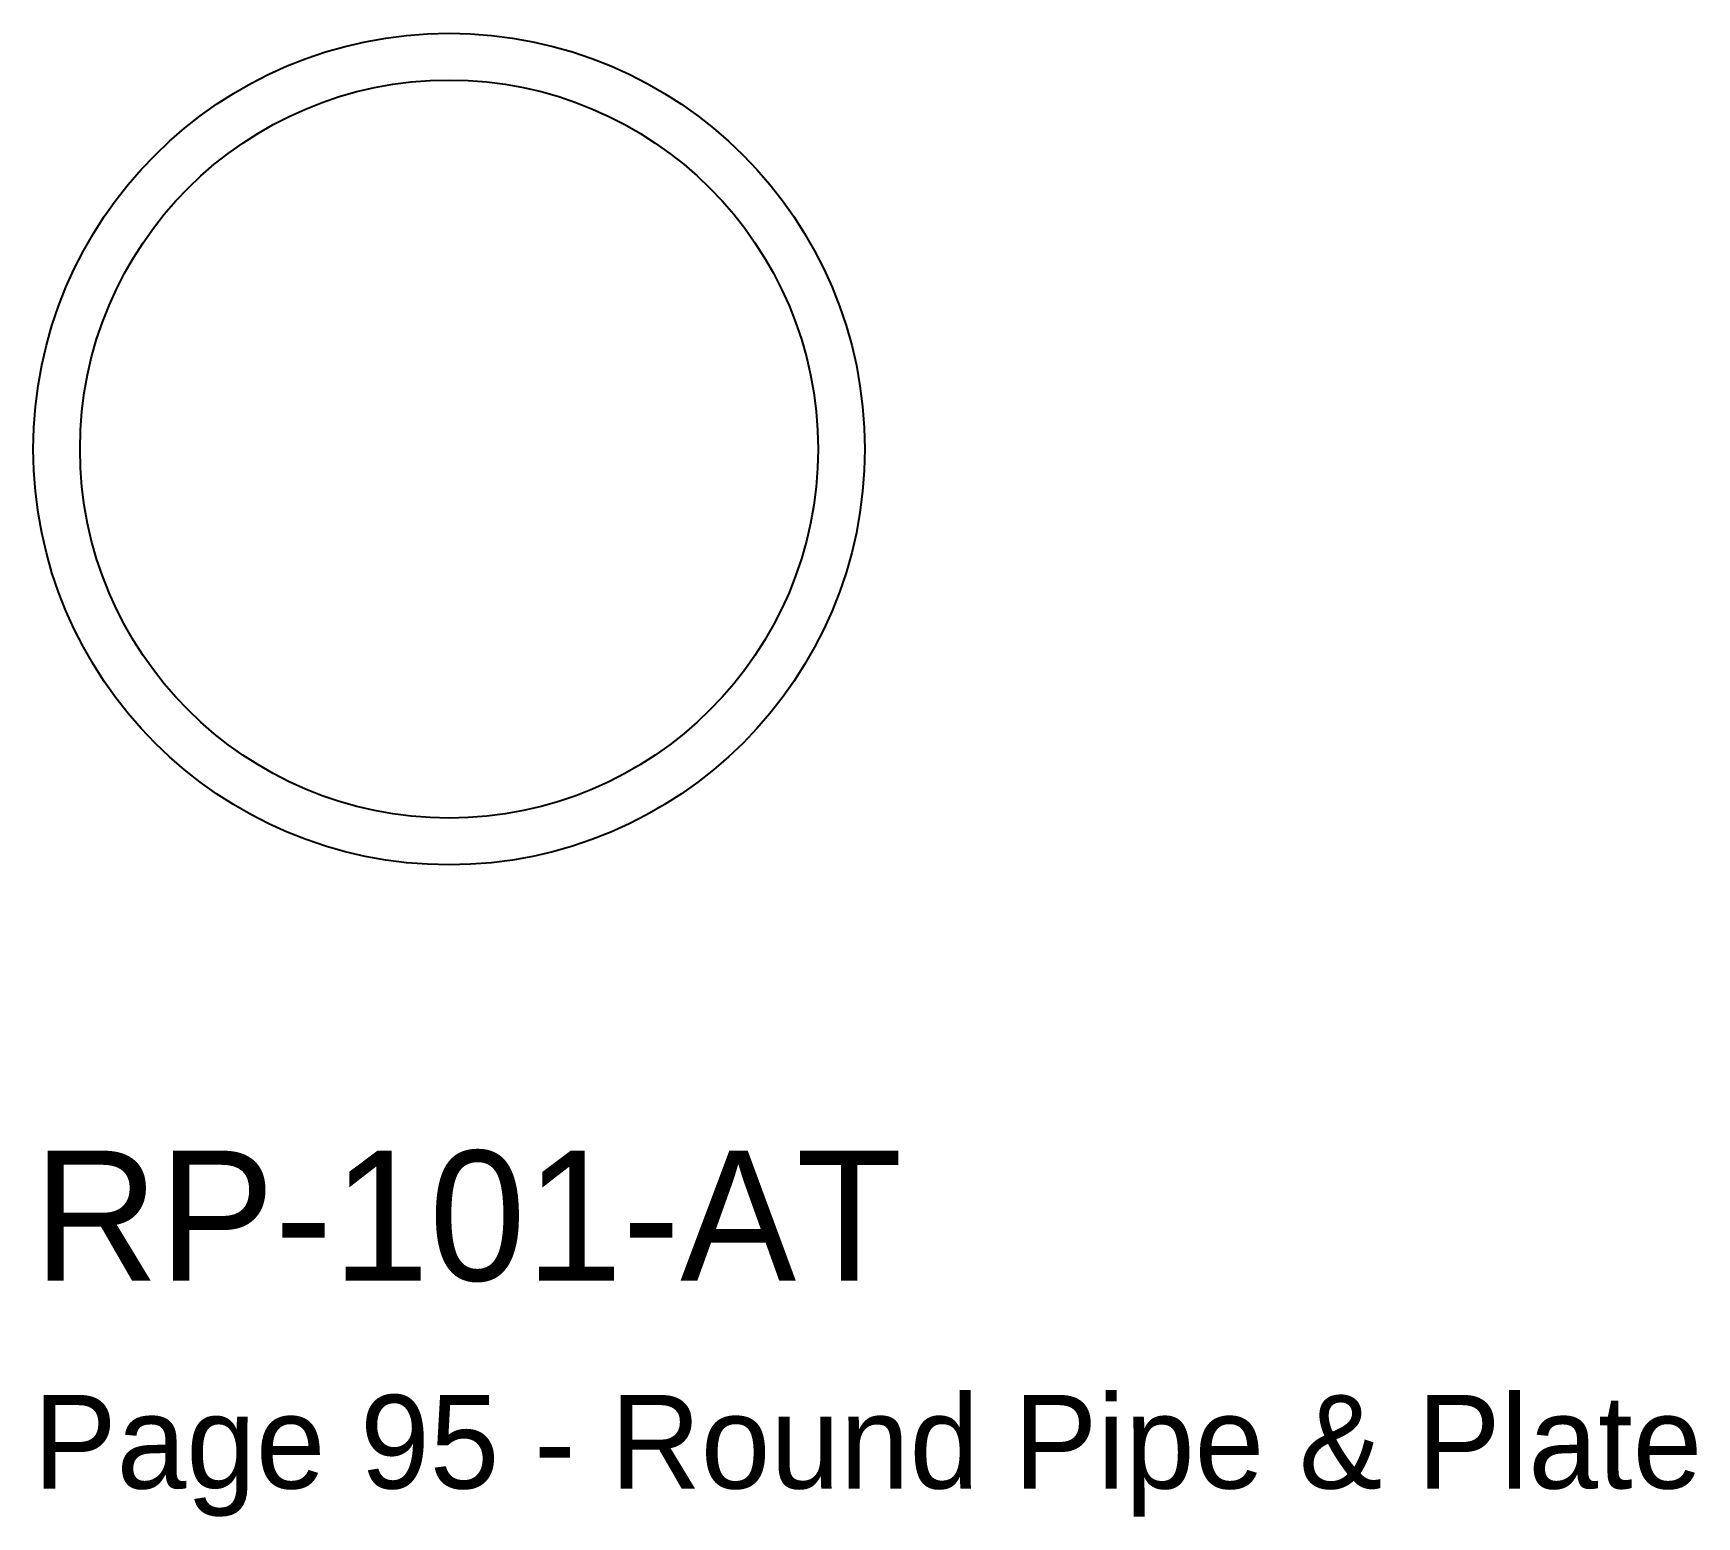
# Model space of a CAD drawing. Header units: millimetres. Extents: x 0 to 32, y -12.5 to 16.
import ezdxf

# ---------------------------------------------------------------- set-up
doc = ezdxf.new("R2010")
doc.units = ezdxf.units.MM
doc.layers.add('INFO', color=7, linetype='Continuous')
doc.layers.add('PROFILE', color=7, linetype='Continuous')

msp = doc.modelspace()

# ---------------------------------------------------------------- linework, layer by layer
at = {"layer": 'PROFILE'}
for radius in [8, 7.1]:
    msp.add_circle((8, 8), radius, dxfattribs=at)

# ---------------------------------------------------------------- texts
at = {"layer": 'INFO'}
for s, height, p in [('RP-101-AT', 2.5, (0, -8)), ('Page 95 - Round Pipe & Plate', 1.8, (0, -12))]:
    msp.add_text(s, height=height, dxfattribs=at).set_placement(p)

doc.saveas('drawing.dxf')
